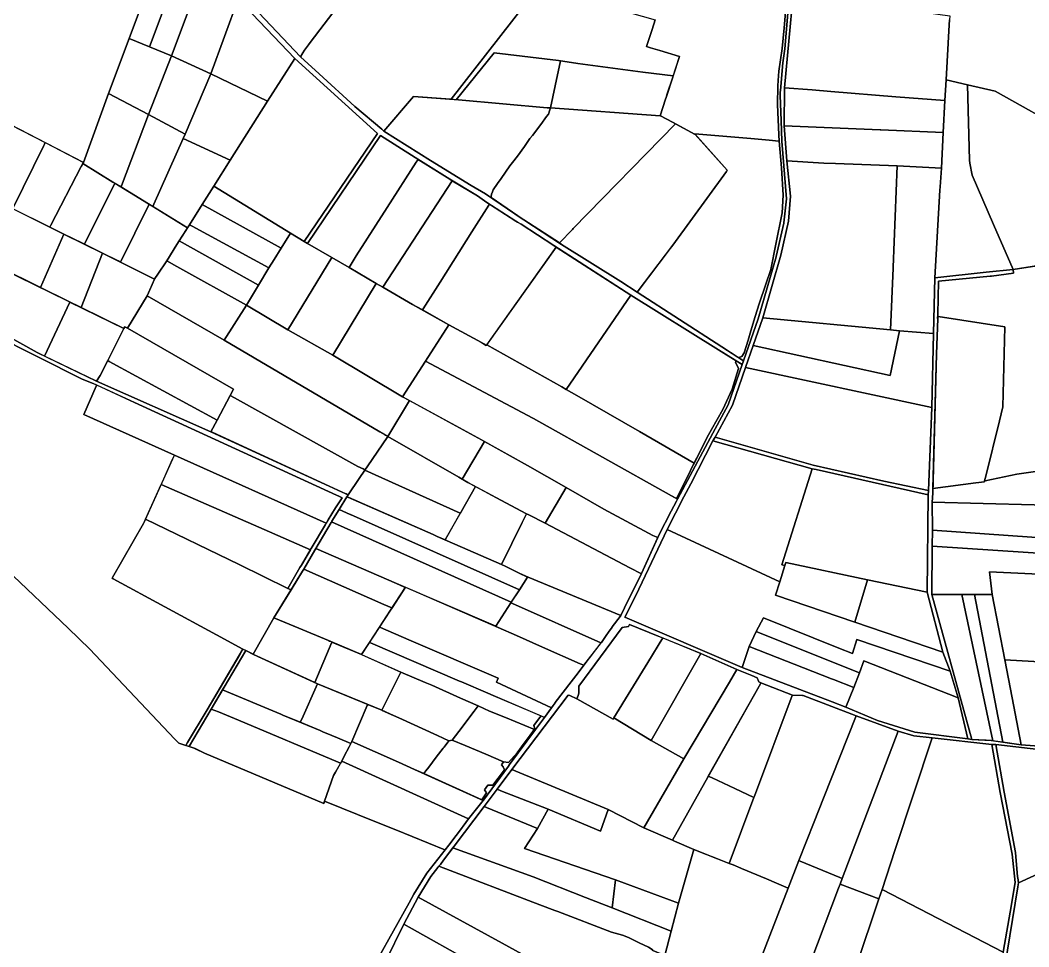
# Model space of a CAD drawing. Header units: metres. Extents: x 3 to 1005126, y 39 to 4383651.
# Drawn here: x 493134 to 493945, y 4369805 to 4370549 of the extents above; entities that cross this region are included whole.
import ezdxf

# ---------------------------------------------------------------- set-up
doc = ezdxf.new("R2010")
doc.units = ezdxf.units.M
doc.header["$MEASUREMENT"] = 0
doc.layers.add('TM_Llucmajor', color=7, linetype='Continuous')

msp = doc.modelspace()

# ---------------------------------------------------------------- linework, layer by layer
at = {"layer": 'TM_Llucmajor', "linetype": 'Continuous', "flags": 128}
for points in [[(493101.97, 4370536.94), (493160.54, 4370738.14), (493160.93, 4370737.57), (493181.06, 4370707.99), (493194.4, 4370690.28), (493197.72, 4370685.86), (493215.77, 4370666.6), (493242.32, 4370638.57), (493250.51, 4370629.74), (493255.5, 4370624.35), (493221.95, 4370534.77), (493205.54, 4370490.58), (493185.23, 4370435.07), (493126.32, 4370465.62), (493123.24, 4370457.39), (493122.09, 4370454.31), (493104.34, 4370460.58), (493083.88, 4370467.82), (493084.57, 4370470.46), (493101.97, 4370536.94)], [(493359.61, 4370520.01), (493293.07, 4370590.72), (493333.04, 4370634.42), (493393.61, 4370565.74), (493367.61, 4370531.33), (493366.21, 4370529.47), (493363.08, 4370525.3), (493361.66, 4370523.14), (493359.61, 4370520.01)], [(493238.5, 4370527.97), (493221.95, 4370534.77), (493255.5, 4370624.35), (493269.47, 4370610.99), (493238.5, 4370527.97)], [(493256.09, 4370520.74), (493238.5, 4370527.97), (493269.47, 4370610.99), (493283.87, 4370595.2), (493256.09, 4370520.74)], [(493287.61, 4370506.29), (493256.09, 4370520.74), (493283.87, 4370595.2), (493309.55, 4370566.56), (493287.61, 4370506.29)], [(493644.72, 4370549.53), (493642.3, 4370542), (493637.75, 4370528.24), (493637.78, 4370528.23), (493641.05, 4370527.25), (493648.49, 4370525.03), (493664.42, 4370520.24), (493659.3, 4370504.59), (493635, 4370507.52), (493582.59, 4370514.64), (493567.04, 4370516.96), (493515.34, 4370523.12), (493484.86, 4370485.49), (493480.93, 4370485.79), (493548.27, 4370572.77), (493550.55, 4370572.36), (493551, 4370572.3), (493552.41, 4370572.14), (493570.43, 4370570.01), (493578.41, 4370568.7), (493644.72, 4370549.53)], [(493333.15, 4370484.25), (493287.61, 4370506.29), (493309.55, 4370566.56), (493355.1, 4370518.46), (493333.15, 4370484.25)], [(493770.93, 4370493.29), (493748.8, 4370495.07), (493755.68, 4370570.16), (493802.51, 4370563.75), (493881.52, 4370552.93), (493881.34, 4370549.73), (493881.11, 4370545.63), (493878.6, 4370501.47), (493877.66, 4370484.69), (493838.32, 4370487.86), (493785.91, 4370492.08), (493770.93, 4370493.29)], [(493237.56, 4370473.48), (493205.54, 4370490.58), (493221.95, 4370534.77), (493238.5, 4370527.97), (493256.09, 4370520.74), (493237.56, 4370473.48)], [(493567.04, 4370516.96), (493568.77, 4370516.7), (493564.47, 4370496.7), (493560.62, 4370478.8), (493559.65, 4370478.87), (493559.33, 4370478.89), (493558.07, 4370478.99), (493486.71, 4370485.34), (493484.86, 4370485.49), (493515.34, 4370523.12), (493567.04, 4370516.96)], [(493266.97, 4370457.65), (493237.56, 4370473.48), (493256.09, 4370520.74), (493287.61, 4370506.29), (493266.97, 4370457.65)], [(493351.64, 4370378.33), (493290.08, 4370415.95), (493303.19, 4370436.76), (493333.15, 4370484.25), (493355.1, 4370518.46), (493421.63, 4370458.31), (493362.82, 4370371.53), (493351.64, 4370378.33)], [(493648.74, 4370472.5), (493560.62, 4370478.8), (493564.47, 4370496.7), (493568.77, 4370516.7), (493582.59, 4370514.64), (493635, 4370507.52), (493659.3, 4370504.59), (493658.93, 4370503.46), (493653.57, 4370487.26), (493652.99, 4370485.86), (493648.74, 4370472.5)], [(493303.19, 4370436.76), (493265.53, 4370454.29), (493266.97, 4370457.65), (493287.61, 4370506.29), (493333.15, 4370484.25), (493303.19, 4370436.76)], [(493869.61, 4370342.47), (493873.59, 4370412.79), (493873.74, 4370415.41), (493874.97, 4370430.49), (493876.21, 4370459.13), (493877.66, 4370484.69), (493878.6, 4370501.47), (493895.93, 4370497.4), (493897.33, 4370436.86), (493897.78, 4370434.53), (493899.64, 4370424.77), (493916.81, 4370385.15), (493932.44, 4370349.07), (493910.71, 4370346.79), (493869.61, 4370342.47)], [(493215.77, 4370416.34), (493215.4, 4370415.38), (493209, 4370419.3), (493184.75, 4370434.16), (493185.23, 4370435.07), (493205.54, 4370490.58), (493237.56, 4370473.48), (493215.77, 4370416.34)], [(493876.21, 4370459.13), (493826.11, 4370461.26), (493825.59, 4370461.28), (493748.42, 4370464.55), (493748.8, 4370495.07), (493770.93, 4370493.29), (493785.91, 4370492.08), (493838.32, 4370487.86), (493877.66, 4370484.69), (493876.21, 4370459.13)], [(493895.93, 4370497.4), (493917.99, 4370492.22), (493947.25, 4370475.86), (493952.95, 4370472.66), (493953.36, 4370470.47), (493957.09, 4370450.63), (493957.51, 4370448.37), (493962.49, 4370421.82), (493974.91, 4370355.63), (493932.44, 4370349.07), (493916.81, 4370385.15), (493899.64, 4370424.77), (493897.78, 4370434.53), (493897.33, 4370436.86), (493895.93, 4370497.4)], [(493518.15, 4370418.05), (493514.68, 4370413.05), (493513.97, 4370411.42), (493513.38, 4370409.54), (493512.97, 4370407.61), (493512.89, 4370406.85), (493511.12, 4370408.05), (493508.48, 4370409.86), (493496.81, 4370416.61), (493464.19, 4370436.54), (493426.84, 4370460.3), (493450.66, 4370488.13), (493486.71, 4370485.34), (493558.07, 4370478.99), (493559.33, 4370478.89), (493560.62, 4370478.8), (493560.24, 4370477.19), (493558.94, 4370473.8), (493557.57, 4370471.85), (493552.8, 4370465.45), (493546.17, 4370456.83), (493544.16, 4370454.22), (493539.73, 4370447.8), (493534.16, 4370440.21), (493530.08, 4370434.95), (493527.99, 4370432.25), (493520.89, 4370422.02), (493518.15, 4370418.05)], [(493241.97, 4370401.59), (493241.09, 4370399.64), (493237.49, 4370401.85), (493215.4, 4370415.38), (493215.77, 4370416.34), (493237.56, 4370473.48), (493266.97, 4370457.65), (493265.53, 4370454.29), (493241.97, 4370401.59)], [(493658.71, 4370467.42), (493661.16, 4370466.09), (493578.99, 4370381.85), (493578.37, 4370381.21), (493567.78, 4370370.35), (493539.14, 4370388.99), (493538.68, 4370389.27), (493512.89, 4370406.85), (493512.97, 4370407.61), (493513.38, 4370409.54), (493513.97, 4370411.42), (493514.68, 4370413.05), (493518.15, 4370418.05), (493520.89, 4370422.02), (493527.99, 4370432.25), (493530.08, 4370434.95), (493534.16, 4370440.21), (493539.73, 4370447.8), (493544.16, 4370454.22), (493546.17, 4370456.83), (493552.8, 4370465.45), (493557.57, 4370471.85), (493558.94, 4370473.8), (493560.24, 4370477.19), (493560.62, 4370478.8), (493648.74, 4370472.5), (493649.08, 4370472.5), (493658.71, 4370467.42)], [(493153.99, 4370449.83), (493153.36, 4370448.54), (493128.49, 4370397.94), (493128.46, 4370397.88), (493104.93, 4370409.54), (493105.58, 4370410.79), (493122.09, 4370454.31), (493123.24, 4370457.39), (493126.32, 4370465.62), (493154.56, 4370450.97), (493153.99, 4370449.83)], [(493661.16, 4370466.09), (493677.05, 4370457.45), (493702.77, 4370428.73), (493702.2, 4370427.9), (493658.86, 4370368.63), (493656.88, 4370366), (493630.3, 4370330.79), (493617.15, 4370339.38), (493569.54, 4370369.21), (493567.78, 4370370.35), (493578.37, 4370381.21), (493578.99, 4370381.85), (493661.16, 4370466.09)], [(493711.6, 4370278.42), (493698.4, 4370286.93), (493630.3, 4370330.79), (493658.86, 4370368.63), (493702.2, 4370427.9), (493702.77, 4370428.73), (493676.57, 4370457.99), (493689.6, 4370456.89), (493721.7, 4370454.18), (493736.38, 4370452.93), (493744.22, 4370452.27), (493744.4, 4370452.25), (493746.37, 4370430.83), (493747.77, 4370408.68), (493746.81, 4370394.55), (493741.88, 4370369.31), (493737.63, 4370348.98), (493733.64, 4370337.16), (493728.35, 4370321.48), (493725.23, 4370311.2), (493721.75, 4370299.79), (493719.44, 4370292.2), (493716.35, 4370282.05), (493714.44, 4370279.03), (493712.97, 4370278.59), (493711.6, 4370278.42)], [(493748.42, 4370464.55), (493825.59, 4370461.28), (493826.11, 4370461.26), (493876.21, 4370459.13), (493874.97, 4370430.49), (493839.22, 4370432.42), (493789.69, 4370434.17), (493780.35, 4370434.51), (493750.53, 4370436.26), (493748.42, 4370464.55)], [(493153.99, 4370449.83), (493154.56, 4370450.97), (493185.23, 4370435.07), (493183.53, 4370431.82), (493159.05, 4370384.78), (493158.19, 4370383.14), (493128.46, 4370397.88), (493128.49, 4370397.94), (493153.36, 4370448.54), (493153.99, 4370449.83)], [(493241.97, 4370401.59), (493265.53, 4370454.29), (493303.19, 4370436.76), (493290.08, 4370415.95), (493280.72, 4370401.13), (493270.54, 4370384.99), (493268.99, 4370382.55), (493241.09, 4370399.64), (493241.97, 4370401.59)], [(493451.92, 4370439.07), (493454.4, 4370437.5), (493452.62, 4370435.18), (493429.36, 4370398.9), (493404.51, 4370360.13), (493398.75, 4370350.55), (493384.85, 4370358.61), (493365.27, 4370369.86), (493424.08, 4370456.62), (493451.92, 4370439.07)], [(493209, 4370419.3), (493210.4, 4370418.45), (493186.03, 4370369.35), (493184.58, 4370370.07), (493169.62, 4370377.48), (493158.19, 4370383.14), (493159.05, 4370384.78), (493183.53, 4370431.82), (493184.75, 4370434.16), (493209, 4370419.3)], [(493479.69, 4370421.54), (493481.75, 4370420.3), (493425.85, 4370334.8), (493420.65, 4370337.83), (493398.75, 4370350.55), (493404.51, 4370360.13), (493429.36, 4370398.9), (493452.62, 4370435.18), (493454.4, 4370437.5), (493479.69, 4370421.54)], [(493833.96, 4370300.45), (493731.36, 4370310.13), (493745.83, 4370360.62), (493751.96, 4370387.92), (493753.52, 4370407.95), (493750.53, 4370436.26), (493780.35, 4370434.51), (493789.69, 4370434.17), (493839.22, 4370432.42), (493835.98, 4370350.83), (493835.95, 4370350.2), (493833.96, 4370300.45)], [(493841.24, 4370299.81), (493833.96, 4370300.45), (493835.95, 4370350.2), (493835.98, 4370350.83), (493839.22, 4370432.42), (493874.97, 4370430.49), (493873.74, 4370415.41), (493873.59, 4370412.79), (493869.61, 4370342.47), (493868.53, 4370297.67), (493841.24, 4370299.81)], [(493210.4, 4370418.45), (493237.49, 4370401.85), (493237.98, 4370401.55), (493215.05, 4370354.97), (493214.48, 4370355.25), (493213.12, 4370355.92), (493200.67, 4370362.09), (493186.03, 4370369.35), (493210.4, 4370418.45)], [(493509.51, 4370402.89), (493511.55, 4370401.58), (493511.11, 4370400.75), (493497.5, 4370379.19), (493472.05, 4370338.86), (493458.32, 4370317.46), (493457.75, 4370316.57), (493449.82, 4370321.04), (493425.85, 4370334.8), (493481.75, 4370420.3), (493502.02, 4370408.11), (493509.51, 4370402.89)], [(493084.99, 4370370.76), (493102.39, 4370410.2), (493102.61, 4370410.69), (493104.93, 4370409.54), (493169.62, 4370377.48), (493150.79, 4370334.47), (493117.56, 4370350.78), (493083.97, 4370368.46), (493084.63, 4370370.06), (493084.99, 4370370.76)], [(493344.08, 4370366.13), (493280.72, 4370401.13), (493290.08, 4370415.95), (493351.64, 4370378.33), (493344.08, 4370366.13)], [(493237.98, 4370401.55), (493268.99, 4370382.55), (493262.32, 4370371.96), (493260.48, 4370369.04), (493252.22, 4370355.93), (493245.08, 4370345.35), (493242.75, 4370341.9), (493242.51, 4370341.36), (493215.05, 4370354.97), (493237.98, 4370401.55)], [(493272.59, 4370383.87), (493270.54, 4370384.99), (493280.72, 4370401.13), (493344.08, 4370366.13), (493338.48, 4370357.06), (493334.32, 4370350.34), (493272.59, 4370383.87)], [(493511.11, 4370400.75), (493511.55, 4370401.58), (493532.76, 4370387.89), (493534.18, 4370387.08), (493537.14, 4370385.38), (493563.32, 4370368.27), (493565.22, 4370367.05), (493509.02, 4370288.04), (493507.01, 4370289.25), (493505.12, 4370290.39), (493478.95, 4370304.59), (493457.75, 4370316.57), (493458.32, 4370317.46), (493472.05, 4370338.86), (493497.5, 4370379.19), (493511.11, 4370400.75)], [(493326.11, 4370336.51), (493262.32, 4370371.96), (493270.54, 4370384.99), (493272.59, 4370383.87), (493334.32, 4370350.34), (493326.11, 4370336.51)], [(493200.67, 4370362.09), (493183.5, 4370318.43), (493172.46, 4370323.84), (493150.79, 4370334.47), (493169.62, 4370377.48), (493200.67, 4370362.09)], [(493349.45, 4370300.51), (493316.4, 4370320.38), (493326.11, 4370336.51), (493334.32, 4370350.34), (493338.48, 4370357.06), (493344.08, 4370366.13), (493351.64, 4370378.33), (493362.82, 4370371.53), (493365.27, 4370369.86), (493384.85, 4370358.61), (493349.45, 4370300.51)], [(493260.39, 4370351.41), (493252.22, 4370355.93), (493260.48, 4370369.04), (493262.32, 4370371.96), (493326.11, 4370336.51), (493316.4, 4370320.38), (493260.39, 4370351.41)], [(493242.51, 4370341.36), (493236.59, 4370327.93), (493220.71, 4370301.77), (493218.54, 4370302.9), (493217.86, 4370301.57), (493183.5, 4370318.43), (493200.67, 4370362.09), (493242.51, 4370341.36)], [(493573.17, 4370252.72), (493569.83, 4370254.75), (493509.38, 4370288.54), (493565.22, 4370367.05), (493625.27, 4370328.53), (493573.17, 4370252.72)], [(493298.35, 4370292.18), (493236.59, 4370327.93), (493242.75, 4370341.9), (493245.08, 4370345.35), (493252.22, 4370355.93), (493260.39, 4370351.41), (493316.4, 4370320.38), (493298.35, 4370292.18)], [(493385.65, 4370280.15), (493349.45, 4370300.51), (493384.85, 4370358.61), (493398.75, 4370350.55), (493420.65, 4370337.83), (493385.65, 4370280.15)], [(493119.89, 4370349.64), (493172.46, 4370323.84), (493174.44, 4370322.87), (493154.06, 4370279.51), (493148.09, 4370282.38), (493122.67, 4370296.6), (493103.3, 4370305.96), (493119.89, 4370349.64)], [(493871.81, 4370309.65), (493872.1, 4370309.61), (493871, 4370281.04), (493867.86, 4370169.45), (493867.47, 4370162.13), (493867.72, 4370139.57), (493867.47, 4370126.74), (493867.09, 4370087.9), (493899.26, 4369971.52), (493896, 4369971.87), (493888.27, 4370004.98), (493881.99, 4370026.2), (493876.06, 4370041.51), (493863.27, 4370089.69), (493864.31, 4370167.9), (493864.54, 4370171.51), (493867.08, 4370238.21), (493868.53, 4370297.67), (493869.61, 4370342.47), (493910.71, 4370346.79), (493932.44, 4370349.07), (493932.75, 4370346.1), (493915.23, 4370343.72), (493914.08, 4370343.56), (493872.55, 4370339.77), (493871.89, 4370312.76), (493871.81, 4370309.65)], [(493441.78, 4370246.79), (493385.65, 4370280.15), (493420.65, 4370337.83), (493425.85, 4370334.8), (493449.82, 4370321.04), (493478.95, 4370304.59), (493460.25, 4370275.52), (493441.78, 4370246.79)], [(493410.8, 4370188.29), (493410.06, 4370188.75), (493405.95, 4370190.88), (493306.63, 4370246.06), (493303.23, 4370247.87), (493305.86, 4370252.93), (493220.71, 4370301.77), (493236.59, 4370327.93), (493298.35, 4370292.18), (493423.59, 4370218.51), (493427.25, 4370216.41), (493427.96, 4370216.01), (493429.9, 4370214.89), (493413.19, 4370190.36), (493411.52, 4370187.91), (493410.8, 4370188.29)], [(493676.19, 4370193.43), (493632.18, 4370218.76), (493581.87, 4370247.71), (493573.17, 4370252.72), (493625.27, 4370328.53), (493695.75, 4370284.5), (493709.9, 4370275.65), (493709.44, 4370274.63), (493711.65, 4370269.56), (493706.65, 4370252.89), (493699.16, 4370236.62), (493690.07, 4370220.36), (493686.38, 4370213.76), (493681.61, 4370203.93), (493676.19, 4370193.43)], [(493174.44, 4370322.87), (493217.86, 4370301.57), (493198.76, 4370263.92), (493195.9, 4370259.39), (493154.06, 4370279.51), (493174.44, 4370322.87)], [(493441.78, 4370246.79), (493447.37, 4370243.74), (493429.9, 4370214.89), (493423.59, 4370218.51), (493298.35, 4370292.18), (493316.4, 4370320.38), (493349.45, 4370300.51), (493385.65, 4370280.15), (493441.78, 4370246.79)], [(493909.61, 4370179.27), (493909.41, 4370178.46), (493902.4, 4370177.57), (493867.97, 4370173.21), (493871, 4370281.04), (493872.1, 4370309.61), (493872.16, 4370311.18), (493925.81, 4370302.99), (493924.11, 4370238.8), (493921.57, 4370227.38), (493910.53, 4370182.95), (493909.61, 4370179.27)], [(493509.02, 4370288.04), (493509.38, 4370288.54), (493569.83, 4370254.75), (493573.17, 4370252.72), (493581.87, 4370247.71), (493632.18, 4370218.76), (493676.19, 4370193.43), (493675.44, 4370192), (493670.93, 4370182.88), (493666.85, 4370174.64), (493662.51, 4370165.88), (493662.07, 4370164.92), (493657.88, 4370167.27), (493546.93, 4370229.3), (493546.49, 4370229.55), (493460.25, 4370275.52), (493478.95, 4370304.59), (493505.12, 4370290.39), (493509.02, 4370288.04)], [(493833.55, 4370263.77), (493723.63, 4370287.98), (493731.36, 4370310.13), (493833.96, 4370300.45), (493841.24, 4370299.81), (493833.55, 4370263.77)], [(493205.92, 4370275.22), (493204.8, 4370275.83), (493217.86, 4370301.57), (493218.54, 4370302.9), (493220.71, 4370301.77), (493305.86, 4370252.93), (493292.84, 4370227.89), (493205.92, 4370275.22)], [(493867.08, 4370238.21), (493717.49, 4370270.43), (493723.63, 4370287.98), (493833.55, 4370263.77), (493841.24, 4370299.81), (493868.53, 4370297.67), (493867.08, 4370238.21)], [(493198.76, 4370263.92), (493204.8, 4370275.83), (493205.92, 4370275.22), (493292.84, 4370227.89), (493287.77, 4370218.74), (493195.9, 4370259.39), (493198.76, 4370263.92)], [(493573.26, 4370173.93), (493573.18, 4370173.8), (493542.29, 4370191.6), (493502.37, 4370213.78), (493441.78, 4370246.79), (493460.25, 4370275.52), (493546.49, 4370229.55), (493546.93, 4370229.3), (493657.88, 4370167.27), (493662.84, 4370164.49), (493662.04, 4370162.97), (493657.75, 4370154.79), (493647.71, 4370135.69), (493646.87, 4370133.84), (493642.96, 4370135.44), (493603.45, 4370156.61), (493573.26, 4370173.93)], [(493675.44, 4370192), (493681.61, 4370203.93), (493686.38, 4370213.76), (493690.07, 4370220.36), (493699.16, 4370236.62), (493706.65, 4370252.89), (493711.65, 4370269.56), (493709.44, 4370274.63), (493709.9, 4370275.65), (493714.68, 4370272.67), (493703.34, 4370240.32), (493691.21, 4370217.49), (493677.03, 4370191.09), (493662.84, 4370164.49), (493662.07, 4370164.92), (493662.51, 4370165.88), (493666.85, 4370174.64), (493670.93, 4370182.88), (493675.44, 4370192)], [(493771.83, 4370191.89), (493692.92, 4370214.32), (493706.86, 4370239.97), (493717.49, 4370270.43), (493867.08, 4370238.21), (493864.54, 4370171.51), (493828.5, 4370179.08), (493771.83, 4370191.89)], [(493258.39, 4370199.81), (493185.5, 4370232.45), (493195.57, 4370255.37), (493195.65, 4370256.36), (493226.34, 4370242.27), (493388.8, 4370167.68), (493390.59, 4370166.86), (493393.1, 4370165.71), (493387.96, 4370157.43), (493382.07, 4370147.93), (493380.36, 4370145.18), (493258.39, 4370199.81)], [(493397.93, 4370167.97), (493397.62, 4370168.11), (493397.26, 4370168.28), (493396.4, 4370168.68), (493393.71, 4370169.93), (493288.76, 4370218.29), (493287.77, 4370218.74), (493292.84, 4370227.89), (493303.23, 4370247.87), (493306.63, 4370246.06), (493405.95, 4370190.88), (493410.06, 4370188.75), (493410.8, 4370188.29), (493411.52, 4370187.91), (493406.86, 4370181.07), (493397.93, 4370167.97)], [(493447.37, 4370243.74), (493502.37, 4370213.78), (493505.27, 4370212.17), (493507.74, 4370210.8), (493489.67, 4370180.6), (493488.36, 4370181.35), (493487.06, 4370182.09), (493429.9, 4370214.89), (493447.37, 4370243.74)], [(493412.53, 4370189.39), (493413.19, 4370190.36), (493429.9, 4370214.89), (493487.06, 4370182.09), (493494.35, 4370177.92), (493500.31, 4370174.73), (493488.75, 4370154.31), (493488.08, 4370153.13), (493411.52, 4370187.91), (493412.53, 4370189.39)], [(493771.1, 4370188.86), (493691.25, 4370211.42), (493692.92, 4370214.32), (493771.83, 4370191.89), (493828.5, 4370179.08), (493864.54, 4370171.51), (493864.31, 4370167.9), (493774.29, 4370188.37), (493771.1, 4370188.86)], [(493507.74, 4370210.8), (493542.29, 4370191.6), (493573.18, 4370173.8), (493556.47, 4370145.29), (493543.32, 4370151.8), (493541.37, 4370152.76), (493520.74, 4370163.81), (493494.35, 4370177.92), (493489.67, 4370180.6), (493507.74, 4370210.8)], [(493744.95, 4370097.96), (493654.33, 4370140.08), (493667.91, 4370166.28), (493673.34, 4370176.73), (493691.25, 4370211.42), (493771.1, 4370188.86), (493746.6, 4370111.71), (493749.13, 4370111.19), (493744.95, 4370097.96)], [(493256.87, 4370196.52), (493258.39, 4370199.81), (493380.36, 4370145.18), (493379.7, 4370144.11), (493368.41, 4370124.81), (493367.77, 4370123.72), (493330.59, 4370140.04), (493247.74, 4370176.39), (493248.7, 4370178.5), (493256.87, 4370196.52)], [(493488.08, 4370153.13), (493476, 4370131.8), (493469.71, 4370134.54), (493466.3, 4370136.13), (493398.55, 4370165.82), (493397.86, 4370166.12), (493397.02, 4370166.49), (493397.69, 4370167.56), (493397.93, 4370167.97), (493406.86, 4370181.07), (493411.52, 4370187.91), (493488.08, 4370153.13)], [(493749.13, 4370111.19), (493746.6, 4370111.71), (493771.1, 4370188.86), (493774.29, 4370188.37), (493864.31, 4370167.9), (493863.27, 4370089.69), (493815.45, 4370099.79), (493749.91, 4370113.65), (493749.13, 4370111.19)], [(493909.61, 4370179.27), (493909.96, 4370179.35), (493935.47, 4370184.56), (493950.49, 4370186.77), (493961.54, 4370187.68), (493974.3, 4370188.74), (493977.05, 4370189.11), (493978.91, 4370188.88), (493977.78, 4370188.91), (493979.53, 4370167.21), (493978.27, 4370167.32), (493967.29, 4370168.24), (493960.68, 4370159.68), (493949.3, 4370159.97), (493867.47, 4370162.13), (493867.86, 4370169.45), (493867.94, 4370172.15), (493867.97, 4370173.21), (493902.4, 4370177.57), (493909.41, 4370178.46), (493909.61, 4370179.27)], [(493310.32, 4370111.94), (493235.11, 4370148.51), (493247.74, 4370176.39), (493330.59, 4370140.04), (493367.77, 4370123.72), (493360.62, 4370111.49), (493359.29, 4370109.6), (493349.67, 4370092.81), (493310.32, 4370111.94)], [(493500.31, 4370174.74), (493520.74, 4370163.81), (493541.37, 4370152.76), (493541.14, 4370152.3), (493538.01, 4370145.89), (493521.41, 4370111.98), (493477.64, 4370131.08), (493476, 4370131.8), (493488.75, 4370154.31), (493500.31, 4370174.74)], [(493646.87, 4370133.84), (493633.81, 4370104.71), (493633.7, 4370104.49), (493624.3, 4370109.46), (493556.47, 4370145.29), (493573.26, 4370173.93), (493603.45, 4370156.61), (493642.96, 4370135.44), (493646.87, 4370133.84)], [(493466.3, 4370136.13), (493469.71, 4370134.54), (493477.64, 4370131.08), (493521.41, 4370111.98), (493524.27, 4370110.6), (493532.87, 4370106.43), (493535.08, 4370105.37), (493535.58, 4370105.14), (493542.24, 4370101.95), (493535.68, 4370091.78), (493399.97, 4370152.1), (493399.54, 4370152.29), (493390.71, 4370156.22), (493397.02, 4370166.49), (493397.86, 4370166.12), (493466.3, 4370136.13)], [(493867.47, 4370162.13), (493949.3, 4370159.97), (493960.68, 4370159.68), (493951.38, 4370147.64), (493983.74, 4370144.43), (493995.87, 4370143.23), (494050.14, 4370137.83), (494046.32, 4370126.98), (493867.72, 4370139.57), (493867.47, 4370162.13)], [(493529.17, 4370081.7), (493384.53, 4370146.17), (493384.84, 4370146.68), (493384.92, 4370146.8), (493390.71, 4370156.22), (493399.54, 4370152.29), (493399.97, 4370152.1), (493535.68, 4370091.78), (493529.17, 4370081.7)], [(493524.27, 4370110.6), (493521.41, 4370111.98), (493538.01, 4370145.89), (493541.14, 4370152.3), (493541.37, 4370152.76), (493543.32, 4370151.8), (493556.47, 4370145.29), (493624.3, 4370109.46), (493633.7, 4370104.49), (493632.22, 4370101.5), (493620.16, 4370077.15), (493617.11, 4370070.98), (493542.74, 4370101.71), (493535.58, 4370105.14), (493535.08, 4370105.37), (493532.87, 4370106.43), (493524.27, 4370110.6)], [(493349.67, 4370092.81), (493352.13, 4370091.62), (493338.39, 4370069.26), (493321.62, 4370039.9), (493319.53, 4370040.98), (493315.75, 4370042.93), (493313.51, 4370044), (493292.11, 4370055.59), (493209.25, 4370100.44), (493209.12, 4370100.52), (493208.33, 4370100.94), (493208.65, 4370101.5), (493208.68, 4370101.56), (493233.44, 4370144.83), (493234.28, 4370146.69), (493235.11, 4370148.51), (493310.32, 4370111.94), (493349.67, 4370092.81)], [(493436.8, 4370096.81), (493372, 4370124.79), (493384.26, 4370145.73), (493384.53, 4370146.17), (493529.17, 4370081.7), (493528.88, 4370081.26), (493516.66, 4370062.34), (493436.8, 4370096.81)], [(493714.63, 4370029.24), (493620.34, 4370069.73), (493629.29, 4370087.15), (493654.33, 4370140.08), (493744.95, 4370097.96), (493741.59, 4370087.33), (493805.24, 4370065.67), (493876.06, 4370041.51), (493881.99, 4370026.2), (493806.97, 4370051.81), (493803.46, 4370040.42), (493792.3, 4370044.91), (493731.83, 4370069.22), (493725.85, 4370058.29), (493720.36, 4370046.15), (493714.63, 4370029.24)], [(494042.17, 4370115.13), (493867.47, 4370126.74), (493867.72, 4370139.57), (494046.32, 4370126.98), (494042.17, 4370115.13)], [(493433.19, 4370077.22), (493426.81, 4370079.91), (493362.34, 4370108.28), (493371.29, 4370123.57), (493372, 4370124.79), (493436.8, 4370096.81), (493442.86, 4370094.2), (493444.03, 4370093.69), (493433.3, 4370077.17), (493433.19, 4370077.22)], [(493867.09, 4370087.9), (493867.47, 4370126.74), (494042.17, 4370115.13), (494040.4, 4370107.46), (494038.73, 4370100.15), (493913.48, 4370106.1), (493915.68, 4370087.88), (493889.77, 4370087.9), (493867.09, 4370087.9)], [(493805.24, 4370065.67), (493741.59, 4370087.33), (493744.95, 4370097.96), (493749.13, 4370111.19), (493749.91, 4370113.65), (493815.45, 4370099.79), (493805.24, 4370065.67)], [(493361.41, 4370106.7), (493362.34, 4370108.28), (493426.81, 4370079.91), (493433.19, 4370077.22), (493433.3, 4370077.17), (493432.14, 4370075.38), (493408.9, 4370039.6), (493382.18, 4370050.92), (493358.38, 4370060.89), (493339.7, 4370068.71), (493338.39, 4370069.26), (493361.41, 4370106.7)], [(493601.54, 4370049.46), (493601.24, 4370049.08), (493530.09, 4370080.72), (493528.88, 4370081.26), (493535.68, 4370091.78), (493542.24, 4370101.95), (493542.74, 4370101.71), (493617.11, 4370070.98), (493616.78, 4370070.31), (493610.23, 4370061.85), (493610.14, 4370061.79), (493607.3, 4370057.67), (493605.33, 4370054.87), (493601.54, 4370049.46)], [(493949.17, 4370034.03), (493925.76, 4370035.36), (493915.68, 4370087.88), (493913.48, 4370106.1), (494038.73, 4370100.15), (494033.74, 4370078.49), (494028.24, 4370069.52), (494025.09, 4370064.38), (494023.81, 4370062.3), (494016.17, 4370027.56), (493949.17, 4370034.03)], [(493432.14, 4370075.38), (493444.03, 4370093.69), (493518.64, 4370061.48), (493533.38, 4370054.95), (493554.22, 4370045.71), (493584.45, 4370032.32), (493587.35, 4370031.03), (493582.85, 4370025.04), (493577.29, 4370017.78), (493564.53, 4370001.1), (493564.35, 4370000.94), (493562.68, 4369998.6), (493561.48, 4369996.92), (493517.34, 4370017.54), (493518.54, 4370020.65), (493446.8, 4370051.52), (493424.11, 4370061.29), (493423.23, 4370061.66), (493432.14, 4370075.38)], [(493876.06, 4370041.51), (493805.24, 4370065.67), (493815.45, 4370099.79), (493863.27, 4370089.69), (493876.06, 4370041.51)], [(493885.62, 4370087.9), (493889.77, 4370087.9), (493891.17, 4370087.9), (493916.08, 4369970.4), (493914.81, 4369970.58), (493910.72, 4369970.83), (493899.26, 4369971.52), (493867.09, 4370087.9), (493885.62, 4370087.9)], [(493891.17, 4370087.9), (493901.47, 4370087.89), (493924.24, 4369969.26), (493916.08, 4369970.4), (493891.17, 4370087.9)], [(493901.47, 4370087.89), (493915.68, 4370087.88), (493925.76, 4370035.36), (493931.59, 4370004.96), (493938.84, 4369967.2), (493924.24, 4369969.26), (493901.47, 4370087.89)], [(493601.24, 4370049.08), (493587.35, 4370031.03), (493584.45, 4370032.32), (493554.22, 4370045.71), (493533.38, 4370054.95), (493518.64, 4370061.48), (493516.66, 4370062.34), (493528.88, 4370081.26), (493530.09, 4370080.72), (493601.24, 4370049.08)], [(493384.27, 4370050.03), (493385.01, 4370049.72), (493371.3, 4370017.1), (493321.88, 4370039.77), (493321.62, 4370039.9), (493338.39, 4370069.26), (493358.38, 4370060.89), (493382.18, 4370050.92), (493383.05, 4370050.55), (493384.27, 4370050.03)], [(493789.35, 4370032.83), (493725.85, 4370058.29), (493731.83, 4370069.22), (493792.3, 4370044.91), (493803.46, 4370040.42), (493806.97, 4370051.81), (493881.99, 4370026.2), (493888.27, 4370004.98), (493812.51, 4370034.53), (493808.96, 4370024.97), (493789.35, 4370032.83)], [(493415.95, 4370049.05), (493415.24, 4370049.36), (493423.23, 4370061.66), (493424.11, 4370061.29), (493446.8, 4370051.52), (493518.54, 4370020.65), (493517.34, 4370017.54), (493561.48, 4369996.92), (493555.94, 4369989.12), (493555.75, 4369989.21), (493514.71, 4370006.78), (493510.3, 4370008.67), (493489.05, 4370017.76), (493487.63, 4370018.37), (493415.95, 4370049.05)], [(493624.13, 4370063.69), (493647.29, 4370054.52), (493650.95, 4370053.02), (493638.91, 4370033.3), (493611.68, 4369988.69), (493611.16, 4369987.83), (493581.77, 4370004.18), (493582.82, 4370006.82), (493583.51, 4370008.55), (493583.45, 4370014.39), (493618.39, 4370061.36), (493623.49, 4370062.32), (493624.13, 4370063.69)], [(493650.95, 4370053.02), (493681.44, 4370040.5), (493641.67, 4369970.74), (493611.68, 4369988.69), (493638.91, 4370033.3), (493650.95, 4370053.02)], [(493786.5, 4370020.22), (493720.36, 4370046.15), (493725.85, 4370058.29), (493789.35, 4370032.83), (493808.96, 4370024.97), (493804.53, 4370013.15), (493788.12, 4370019.59), (493786.5, 4370020.22)], [(493315.75, 4370042.93), (493270.54, 4369966.33), (493270.23, 4369965.74), (493267.5, 4369966.66), (493269.02, 4369968.92), (493284.71, 4369995.36), (493313.51, 4370044), (493315.75, 4370042.93)], [(493373.34, 4370016.17), (493371.3, 4370017.1), (493385.01, 4370049.72), (493408.9, 4370039.6), (493440.38, 4370025.56), (493425.11, 4369994.85), (493373.34, 4370016.17)], [(493415.95, 4370049.05), (493487.63, 4370018.37), (493489.05, 4370017.76), (493510.3, 4370008.67), (493514.71, 4370006.78), (493553.13, 4369990.33), (493551.15, 4369987.74), (493547.26, 4369982.72), (493548.21, 4369980.04), (493547.94, 4369979.68), (493547.68, 4369979.33), (493524.42, 4369988.96), (493511.76, 4369994.2), (493502.54, 4369998.39), (493488.27, 4370004.73), (493465.42, 4370014.96), (493459.92, 4370017.29), (493440.38, 4370025.56), (493409.06, 4370039.52), (493408.9, 4370039.6), (493415.24, 4370049.36), (493415.95, 4370049.05)], [(493786.93, 4370001.66), (493714.63, 4370029.24), (493720.36, 4370046.15), (493786.5, 4370020.22), (493788.12, 4370019.59), (493804.53, 4370013.15), (493798.01, 4369997.44), (493786.93, 4370001.66)], [(493299.22, 4370014.93), (493315.75, 4370042.93), (493321.88, 4370039.77), (493373.34, 4370016.17), (493360.87, 4369987.86), (493359.6, 4369985.22), (493345.63, 4369991.07), (493343.89, 4369991.8), (493297.15, 4370011.41), (493299.22, 4370014.93)], [(493667.86, 4369955.81), (493641.67, 4369970.74), (493681.44, 4370040.5), (493710.48, 4370027.73), (493704.59, 4370017.52), (493667.86, 4369955.81)], [(493728.09, 4370017.62), (493729.77, 4370016.96), (493729.33, 4370016.18), (493687.12, 4369941.28), (493658.6, 4369890.52), (493635.76, 4369900.49), (493657.12, 4369937.31), (493658.98, 4369940.52), (493667.86, 4369955.81), (493704.59, 4370017.52), (493710.48, 4370027.73), (493722.54, 4370022.92), (493726.83, 4370020.99), (493728.09, 4370017.62)], [(493823.52, 4369986.66), (493798.01, 4369997.44), (493804.53, 4370013.15), (493808.96, 4370024.97), (493812.51, 4370034.53), (493888.27, 4370004.98), (493896, 4369971.87), (493853.39, 4369977.26), (493823.52, 4369986.66)], [(493949.17, 4370034.03), (494016.17, 4370027.56), (494023.41, 4370005.27), (494021, 4370003.7), (493965.15, 4369967.36), (493960.44, 4369965.65), (493938.84, 4369967.2), (493931.59, 4370004.96), (493925.76, 4370035.36), (493949.17, 4370034.03)], [(493502.54, 4369998.39), (493499.29, 4369994.15), (493486.87, 4369977.95), (493481.52, 4369970.99), (493479.04, 4369970.28), (493469.88, 4369974.64), (493438.73, 4369988.7), (493434.54, 4369990.59), (493425.11, 4369994.85), (493440.38, 4370025.56), (493459.92, 4370017.29), (493465.42, 4370014.96), (493488.27, 4370004.73), (493502.54, 4369998.39)], [(493400.21, 4369968.18), (493398.88, 4369965.62), (493394.9, 4369957.96), (493392.83, 4369953.96), (493391.89, 4369952.3), (493390.07, 4369953.07), (493309.99, 4369987.08), (493293.85, 4369993.53), (493287.88, 4369995.71), (493297.15, 4370011.41), (493343.89, 4369991.8), (493345.63, 4369991.07), (493375.49, 4369978.55), (493378.3, 4369977.37), (493380.31, 4369976.53), (493389.44, 4369972.7), (493400.21, 4369968.18)], [(493373.34, 4370016.17), (493413.8, 4369999.51), (493413.44, 4369998.68), (493400.99, 4369969.69), (493400.21, 4369968.18), (493389.44, 4369972.7), (493380.31, 4369976.53), (493378.3, 4369977.37), (493375.49, 4369978.55), (493359.6, 4369985.22), (493360.87, 4369987.86), (493373.34, 4370016.17)], [(493755.02, 4370006.86), (493724.5, 4369925.81), (493724.35, 4369925.4), (493724.15, 4369924.89), (493708.84, 4369932.02), (493690.59, 4369940.51), (493687.5, 4369941.95), (493729.33, 4370016.18), (493729.77, 4370016.96), (493734.62, 4370015.06), (493755.08, 4370007.03), (493755.02, 4370006.86)], [(493611.68, 4369988.69), (493641.67, 4369970.74), (493667.86, 4369955.81), (493658.98, 4369940.52), (493657.12, 4369937.31), (493635.76, 4369900.49), (493606.99, 4369915.11), (493532.79, 4369945.93), (493529.68, 4369947.22), (493574.79, 4370006.96), (493576.14, 4370006.88), (493581.77, 4370004.18), (493611.16, 4369987.83), (493611.68, 4369988.69)], [(493755.02, 4370006.86), (493755.08, 4370007.03), (493763.16, 4370006.86), (493763.68, 4370006.86), (493806.24, 4369990.36), (493780.01, 4369924.16), (493772.56, 4369905.24), (493760.29, 4369874.07), (493751.74, 4369851.98), (493742.37, 4369855.93), (493734.2, 4369859.38), (493714.22, 4369867.81), (493713.72, 4369868.02), (493707.4, 4369870.67), (493705.05, 4369871.58), (493704.21, 4369871.91), (493724.15, 4369924.89), (493724.35, 4369925.4), (493724.5, 4369925.81), (493755.02, 4370006.86)], [(493293.85, 4369993.53), (493309.99, 4369987.08), (493390.07, 4369953.07), (493391.89, 4369952.3), (493387.89, 4369945.24), (493386.36, 4369942.52), (493379.08, 4369921.83), (493378.42, 4369919.95), (493282.71, 4369960.39), (493275.13, 4369964.09), (493270.23, 4369965.74), (493270.54, 4369966.33), (493287.88, 4369995.71), (493293.85, 4369993.53)], [(493413.8, 4369999.51), (493425.11, 4369994.85), (493425.47, 4369994.69), (493434.54, 4369990.59), (493438.73, 4369988.7), (493469.88, 4369974.64), (493479.04, 4369970.28), (493475.23, 4369965.32), (493474.48, 4369964.34), (493468.9, 4369957.1), (493462.81, 4369949.17), (493460.59, 4369946.29), (493458.86, 4369944.05), (493451.45, 4369947.39), (493438.42, 4369953.15), (493400.99, 4369969.69), (493413.44, 4369998.68), (493413.8, 4369999.51)], [(493547.68, 4369979.33), (493544.39, 4369974.96), (493537.44, 4369965.5), (493533.82, 4369960.58), (493526.81, 4369952.8), (493522.94, 4369953.57), (493508.76, 4369959.54), (493492.07, 4369966.55), (493481.52, 4369970.99), (493486.87, 4369977.95), (493499.29, 4369994.15), (493502.54, 4369998.39), (493511.76, 4369994.2), (493524.42, 4369988.96), (493547.68, 4369979.33)], [(493918.57, 4369967.43), (493962.35, 4369962.21), (494023.27, 4370001.45), (494033.63, 4369981.19), (494038.83, 4369971.07), (494046.36, 4369956.02), (494080.95, 4369926.04), (494081.01, 4369925.99), (494081.58, 4369925.51), (494084.46, 4369923.06), (494084.36, 4369923.02), (494083.9, 4369922.81), (494008.47, 4369888.94), (493936.83, 4369856.32), (493936.18, 4369860.27), (493936.12, 4369860.97), (493934.46, 4369880.71), (493925.16, 4369929.14), (493918.57, 4369967.43)], [(493547.94, 4369979.68), (493548.21, 4369980.04), (493547.26, 4369982.72), (493551.15, 4369987.74), (493553.13, 4369990.33), (493555.75, 4369989.21), (493555.94, 4369989.12), (493548.53, 4369979.42), (493527.78, 4369951.26), (493526.8, 4369949.91), (493506.75, 4369922.6), (493506.67, 4369922.49), (493505.51, 4369923.02), (493509.23, 4369928.64), (493507.65, 4369931.04), (493510.21, 4369934.84), (493514.34, 4369934.74), (493523.63, 4369947.11), (493522.61, 4369949.55), (493521.33, 4369950.96), (493521.95, 4369951.97), (493522.94, 4369953.57), (493526.81, 4369952.8), (493533.82, 4369960.58), (493537.44, 4369965.5), (493544.39, 4369974.96), (493547.94, 4369979.68)], [(493761.36, 4369873.63), (493760.29, 4369874.07), (493772.56, 4369905.24), (493780.01, 4369924.16), (493806.24, 4369990.36), (493840.04, 4369978.01), (493795.15, 4369859.78), (493793.25, 4369860.57), (493761.36, 4369873.63)], [(493479.04, 4369970.28), (493481.52, 4369970.99), (493492.07, 4369966.55), (493508.76, 4369959.54), (493522.94, 4369953.57), (493521.95, 4369951.97), (493521.33, 4369950.96), (493522.61, 4369949.55), (493523.63, 4369947.11), (493514.34, 4369934.74), (493510.21, 4369934.84), (493507.65, 4369931.04), (493509.23, 4369928.64), (493505.51, 4369923.02), (493458.86, 4369944.05), (493460.59, 4369946.29), (493462.81, 4369949.17), (493468.9, 4369957.1), (493474.47, 4369964.34), (493475.23, 4369965.32), (493479.04, 4369970.28)], [(493824.69, 4369843.47), (493793.46, 4369855.31), (493795.15, 4369859.78), (493840.04, 4369978.01), (493852.7, 4369974.36), (493867.34, 4369972.62), (493837.54, 4369882.28), (493827.2, 4369850.92), (493824.69, 4369843.47)], [(493924.58, 4369800.52), (493827.2, 4369850.92), (493837.54, 4369882.28), (493867.34, 4369972.62), (493915.48, 4369967.43), (493922.07, 4369928.95), (493931.59, 4369879.34), (493934.1, 4369856.45), (493931.67, 4369842.2), (493931.09, 4369838.76), (493924.58, 4369800.52)], [(493494.87, 4369907.67), (493392.83, 4369953.96), (493394.9, 4369957.96), (493398.88, 4369965.62), (493400.99, 4369969.69), (493438.42, 4369953.15), (493451.45, 4369947.39), (493506.67, 4369922.49), (493494.87, 4369907.67)], [(493386.36, 4369942.52), (493387.89, 4369945.24), (493392.83, 4369953.96), (493494.87, 4369907.67), (493492.67, 4369904.75), (493487.44, 4369897.84), (493484.73, 4369894.26), (493478.84, 4369886.46), (493476.05, 4369882.79), (493475.78, 4369882.89), (493436.4, 4369898.75), (493419.42, 4369905.58), (493379.08, 4369921.83), (493386.36, 4369942.52)], [(493520.67, 4369930.3), (493517.76, 4369931.44), (493529.68, 4369947.22), (493532.79, 4369945.93), (493606.99, 4369915.11), (493600.98, 4369897.66), (493558.75, 4369915.37), (493520.67, 4369930.3)], [(493687.12, 4369941.28), (493687.5, 4369941.95), (493690.59, 4369940.51), (493708.84, 4369932.02), (493724.15, 4369924.89), (493704.21, 4369871.91), (493675.74, 4369882.96), (493660.46, 4369889.71), (493658.6, 4369890.52), (493687.12, 4369941.28)], [(493509.19, 4369916.82), (493507.31, 4369917.59), (493517.76, 4369931.44), (493520.67, 4369930.3), (493558.75, 4369915.37), (493550.34, 4369899.93), (493509.19, 4369916.82)], [(493483.18, 4369885.64), (493507.31, 4369917.59), (493509.19, 4369916.82), (493550.34, 4369899.93), (493539.85, 4369883.92), (493612.79, 4369858.53), (493610.2, 4369836.26), (493588.83, 4369844.57), (493546.73, 4369860.94), (493482.3, 4369884.48), (493483.18, 4369885.64)], [(493612.79, 4369858.53), (493539.85, 4369883.92), (493550.34, 4369899.93), (493558.75, 4369915.37), (493600.98, 4369897.66), (493606.99, 4369915.11), (493635.76, 4369900.49), (493658.6, 4369890.52), (493660.46, 4369889.71), (493675.74, 4369882.96), (493663.6, 4369839.97), (493612.79, 4369858.53)], [(493564.09, 4369833.96), (493552, 4369838.58), (493471.05, 4369869.57), (493472.16, 4369870.96), (493474.76, 4369874.43), (493482.3, 4369884.48), (493546.73, 4369860.94), (493588.83, 4369844.57), (493610.2, 4369836.26), (493657.68, 4369817.46), (493652.55, 4369797.99), (493643.02, 4369801.9), (493642.27, 4369802.75), (493639.53, 4369804.5), (493631.84, 4369808.08), (493623.32, 4369812.41), (493618.53, 4369814.24), (493609.63, 4369816.67), (493566.59, 4369833.23), (493564.09, 4369833.96)], [(493700.48, 4369773.51), (493652.55, 4369797.99), (493657.68, 4369817.46), (493663.6, 4369839.97), (493675.74, 4369882.96), (493705.05, 4369871.58), (493707.4, 4369870.67), (493713.72, 4369868.02), (493714.22, 4369867.81), (493734.2, 4369859.38), (493742.37, 4369855.93), (493751.74, 4369851.98), (493725.33, 4369784.19), (493725.19, 4369783.83), (493717.73, 4369764.7), (493700.48, 4369773.51)], [(494032.04, 4369803.73), (494032.14, 4369803.37), (494031.94, 4369803.29), (494030.37, 4369802.72), (493929.3, 4369766.05), (493921.53, 4369762.86), (493936.29, 4369853.05), (493936.83, 4369856.32), (494008.47, 4369888.94), (494008.93, 4369887.18), (494009.31, 4369885.74), (494014.81, 4369864.85), (494020.92, 4369841.62), (494030.65, 4369807.56), (494032.04, 4369803.73)], [(493749.16, 4369748.64), (493717.73, 4369764.7), (493725.19, 4369783.83), (493725.33, 4369784.19), (493751.74, 4369851.98), (493760.29, 4369874.07), (493761.36, 4369873.63), (493793.25, 4369860.57), (493795.15, 4369859.78), (493793.46, 4369855.31), (493792.14, 4369851.84), (493769.83, 4369793.06), (493752.35, 4369747.01), (493749.16, 4369748.64)], [(493564.09, 4369833.96), (493566.59, 4369833.23), (493609.63, 4369816.67), (493618.53, 4369814.24), (493623.32, 4369812.41), (493631.84, 4369808.08), (493639.53, 4369804.5), (493642.27, 4369802.75), (493643.02, 4369801.9), (493652.55, 4369797.99), (493645.84, 4369743.42), (493625.46, 4369753.93), (493538.35, 4369798.84), (493537.93, 4369799.07), (493521.95, 4369807.79), (493454.23, 4369844.7), (493464.41, 4369861.27), (493470.23, 4369868.54), (493471.05, 4369869.57), (493552, 4369838.58), (493564.09, 4369833.96)], [(493657.68, 4369817.46), (493610.2, 4369836.26), (493612.79, 4369858.53), (493663.6, 4369839.97), (493657.68, 4369817.46)], [(493786.73, 4369729.52), (493752.35, 4369747.01), (493769.83, 4369793.06), (493792.14, 4369851.84), (493793.46, 4369855.31), (493824.69, 4369843.47), (493806.39, 4369788.92), (493805.79, 4369787.12), (493793.42, 4369749.74), (493786.73, 4369729.52)], [(493865.75, 4369756.86), (493806.39, 4369788.92), (493824.69, 4369843.47), (493827.2, 4369850.92), (493924.58, 4369800.52), (493923.94, 4369796.79), (493923.6, 4369794.78), (493913.88, 4369732.41), (493911.81, 4369733.47), (493865.75, 4369756.86)], [(493501.94, 4369789.86), (493442.79, 4369822.99), (493454.23, 4369844.7), (493521.95, 4369807.79), (493537.93, 4369799.07), (493538.35, 4369798.84), (493625.46, 4369753.93), (493645.84, 4369743.42), (493641.84, 4369711.49), (493622.04, 4369722.59), (493529.68, 4369774.32), (493501.94, 4369789.86)], [(493421.47, 4369713.53), (493397.98, 4369720.07), (493428.08, 4369793.08), (493442.79, 4369822.99), (493501.94, 4369789.86), (493529.68, 4369774.32), (493622.04, 4369722.59), (493641.84, 4369711.49), (493635.87, 4369663.94), (493604.31, 4369674.14), (493609.03, 4369683.12), (493560.9, 4369732.28), (493552.38, 4369736.45), (493536.68, 4369738.35), (493518.84, 4369738.2), (493509.05, 4369734.48), (493499.11, 4369726.98), (493494.76, 4369723.69), (493491.9, 4369722.36), (493491.19, 4369722.04), (493476.87, 4369715.55), (493461.08, 4369710.84), (493453.39, 4369709.5), (493421.47, 4369713.53)]]:
    msp.add_lwpolyline(points, close=True, dxfattribs=at)
for points in [[(493293.07, 4370590.72), (493359.61, 4370520.01), (493374.64, 4370506.26), (493403.34, 4370480), (493425.1, 4370461.81), (493426.84, 4370460.3), (493464.19, 4370436.54), (493496.81, 4370416.61), (493508.48, 4370409.86), (493537.98, 4370389.75), (493538.68, 4370389.27), (493539.14, 4370388.99), (493569.54, 4370369.21), (493617.15, 4370339.38), (493630.3, 4370330.79), (493698.4, 4370286.93), (493715.76, 4370275.74), (493714.68, 4370272.67), (493695.75, 4370284.5), (493625.27, 4370328.53), (493563.32, 4370368.27), (493537.14, 4370385.38), (493534.18, 4370387.08), (493532.76, 4370387.89), (493509.51, 4370402.89), (493502.02, 4370408.11), (493479.69, 4370421.54), (493451.92, 4370439.07), (493424.08, 4370456.62), (493365.27, 4370369.86), (493362.82, 4370371.53), (493421.63, 4370458.31), (493355.1, 4370518.46), (493309.55, 4370566.56)], [(493421.88, 4369795.25), (493446.96, 4369840.09), (493450.92, 4369847.22), (493461.16, 4369864.02), (493476.05, 4369882.79), (493478.84, 4369886.46), (493484.73, 4369894.26), (493487.44, 4369897.84), (493492.67, 4369904.75), (493494.87, 4369907.67), (493506.67, 4369922.49), (493506.75, 4369922.6), (493526.8, 4369949.91), (493527.78, 4369951.26), (493548.53, 4369979.42), (493555.94, 4369989.12), (493562.68, 4369998.6), (493564.35, 4370000.94), (493564.53, 4370001.1), (493577.29, 4370017.78), (493582.85, 4370025.04), (493587.35, 4370031.03), (493601.54, 4370049.46), (493605.33, 4370054.87), (493607.3, 4370057.67), (493610.14, 4370061.79), (493610.23, 4370061.85), (493616.78, 4370070.31), (493617.11, 4370070.98), (493620.16, 4370077.15), (493632.22, 4370101.5), (493633.7, 4370104.49), (493633.81, 4370104.71), (493647.71, 4370135.69), (493657.75, 4370154.79), (493662.04, 4370162.97), (493662.84, 4370164.49), (493677.03, 4370191.09), (493691.21, 4370217.49), (493703.34, 4370240.32), (493714.68, 4370272.67), (493715.76, 4370275.74), (493727.54, 4370309.36), (493741.96, 4370359.3), (493742.02, 4370359.56), (493748.14, 4370386.33), (493748.14, 4370386.47), (493750.28, 4370405.86), (493746.7, 4370452.06), (493745.97, 4370468.65), (493745.35, 4370488.8), (493745.34, 4370491.44), (493745.41, 4370492.92), (493747.35, 4370515.15), (493749.04, 4370526.41), (493753.83, 4370584.2)], [(493753.83, 4370584.2), (493749.04, 4370526.41), (493747.35, 4370515.15), (493745.41, 4370492.92), (493745.34, 4370491.44), (493745.35, 4370488.8), (493745.97, 4370468.65), (493746.7, 4370452.06), (493750.28, 4370405.86), (493748.14, 4370386.47), (493748.14, 4370386.33), (493742.02, 4370359.56), (493741.96, 4370359.3), (493727.54, 4370309.36), (493715.76, 4370275.74), (493711.6, 4370278.42), (493712.97, 4370278.59), (493714.44, 4370279.03), (493716.35, 4370282.05), (493719.44, 4370292.2), (493721.75, 4370299.79), (493725.23, 4370311.2), (493728.35, 4370321.48), (493733.64, 4370337.16), (493737.63, 4370348.98), (493741.88, 4370369.31), (493746.81, 4370394.55), (493747.77, 4370408.68), (493746.37, 4370430.83), (493744.4, 4370452.25), (493744.09, 4370457.17), (493742.99, 4370481.67), (493743.43, 4370496.53), (493743.56, 4370500.87), (493744.31, 4370508.45), (493746.89, 4370526.55), (493748.51, 4370543.18), (493750.24, 4370565.56)], [(493548.27, 4370572.77), (493480.93, 4370485.79), (493476.67, 4370486.12), (493450.66, 4370488.13), (493426.84, 4370460.3), (493425.1, 4370461.81), (493403.34, 4370480), (493374.64, 4370506.26), (493359.61, 4370520.01), (493361.66, 4370523.14), (493363.08, 4370525.3), (493366.21, 4370529.47), (493367.61, 4370531.33), (493393.61, 4370565.74)], [(493755.68, 4370570.16), (493748.8, 4370495.07), (493748.42, 4370464.55), (493750.53, 4370436.26), (493753.52, 4370407.95), (493751.96, 4370387.92), (493745.83, 4370360.62), (493731.36, 4370310.13), (493723.63, 4370287.98), (493717.49, 4370270.43), (493706.86, 4370239.97), (493692.92, 4370214.32), (493691.25, 4370211.42), (493673.34, 4370176.73), (493667.91, 4370166.28), (493654.33, 4370140.08), (493629.29, 4370087.15), (493620.34, 4370069.73), (493714.63, 4370029.24), (493786.93, 4370001.66), (493798.01, 4369997.44), (493823.52, 4369986.66), (493853.39, 4369977.26), (493896, 4369971.87), (493899.26, 4369971.52), (493914.81, 4369970.58), (493938.84, 4369967.2), (493960.44, 4369965.65)], [(493750.24, 4370565.56), (493748.51, 4370543.18), (493746.89, 4370526.55), (493744.31, 4370508.45), (493743.56, 4370500.87), (493743.43, 4370496.53), (493742.99, 4370481.67), (493744.09, 4370457.17), (493744.4, 4370452.25), (493744.22, 4370452.27), (493736.38, 4370452.93), (493721.7, 4370454.18), (493689.6, 4370456.89), (493676.57, 4370457.99), (493676.57, 4370457.99), (493677.05, 4370457.45), (493658.71, 4370467.42), (493649.08, 4370472.5), (493648.74, 4370472.5), (493652.99, 4370485.86), (493653.57, 4370487.26), (493654.5, 4370490.07), (493658.93, 4370503.46), (493664.42, 4370520.24), (493648.49, 4370525.03), (493641.05, 4370527.25), (493637.78, 4370528.23), (493637.75, 4370528.24), (493642.3, 4370542), (493644.72, 4370549.53)], [(494067.75, 4370554.7), (494068.56, 4370545.29), (494035.23, 4370543.15), (494031.51, 4370542.91), (494031.55, 4370541.2), (494031.67, 4370535.48), (494032.17, 4370511.01), (494032.36, 4370501.78), (494032.36, 4370501.55), (494033.13, 4370464.87), (494033.17, 4370462.87), (494033.81, 4370432.29), (494033.98, 4370423.93), (493962.49, 4370421.82), (493957.51, 4370448.37), (493957.09, 4370450.63), (493953.36, 4370470.47), (493952.95, 4370472.66), (493947.25, 4370475.86), (493917.99, 4370492.22), (493895.93, 4370497.4), (493878.6, 4370501.47), (493881.11, 4370545.63), (493881.34, 4370549.73)], [(493950.49, 4370186.77), (493935.47, 4370184.56), (493909.96, 4370179.35), (493909.96, 4370179.35), (493909.61, 4370179.27), (493910.53, 4370182.95), (493921.57, 4370227.38), (493924.11, 4370238.8), (493925.81, 4370302.99), (493872.16, 4370311.18), (493872.1, 4370309.61), (493871.81, 4370309.65), (493871.89, 4370312.76), (493872.55, 4370339.77), (493914.08, 4370343.56), (493915.23, 4370343.72), (493932.75, 4370346.1), (493932.44, 4370349.07), (493970.45, 4370354.94)], [(493076.43, 4370315.04), (493184.36, 4370260.82), (493193.21, 4370257.48), (493195.65, 4370256.36), (493195.57, 4370255.37), (493185.5, 4370232.45), (493258.39, 4370199.81), (493256.87, 4370196.52), (493233.44, 4370144.83), (493208.68, 4370101.56), (493208.65, 4370101.5), (493208.33, 4370100.94), (493209.12, 4370100.52), (493209.25, 4370100.44), (493209.25, 4370100.44), (493292.11, 4370055.59), (493313.51, 4370044), (493310.99, 4370039.74), (493284.71, 4369995.36), (493269.02, 4369968.92), (493267.5, 4369966.66), (493261.92, 4369968.53), (493258.56, 4369972.08), (493190.53, 4370043.92), (493172.91, 4370060.74), (493123.45, 4370107.99)], [(493122.67, 4370296.6), (493148.09, 4370282.38), (493195.9, 4370259.39), (493287.77, 4370218.74), (493392.73, 4370170.38), (493393.71, 4370169.93), (493395.1, 4370169.29), (493397.26, 4370168.28), (493397.62, 4370168.11), (493397.93, 4370167.97), (493397.69, 4370167.56), (493397.02, 4370166.49), (493390.71, 4370156.22), (493384.92, 4370146.8), (493384.84, 4370146.68), (493384.26, 4370145.73), (493371.29, 4370123.57), (493362.34, 4370108.28), (493361.41, 4370106.7), (493352.13, 4370091.62), (493349.67, 4370092.81), (493349.67, 4370092.81), (493359.29, 4370109.6), (493360.62, 4370111.49), (493368.41, 4370124.81), (493379.7, 4370144.11), (493382.07, 4370147.93), (493387.96, 4370157.43), (493393.1, 4370165.71), (493390.59, 4370166.86), (493388.8, 4370167.68), (493226.34, 4370242.27), (493193.21, 4370257.48), (493184.36, 4370260.82), (493076.43, 4370315.04)], [(493123.45, 4370107.99), (493172.91, 4370060.74), (493190.53, 4370043.92), (493258.56, 4369972.08), (493261.92, 4369968.53), (493275.13, 4369964.09), (493275.96, 4369963.68), (493282.71, 4369960.39), (493282.71, 4369960.39), (493378.42, 4369919.95), (493379.08, 4369921.83), (493419.42, 4369905.58), (493436.4, 4369898.75), (493475.78, 4369882.89), (493476.05, 4369882.79), (493461.16, 4369864.02), (493450.92, 4369847.22), (493446.96, 4369840.09), (493421.88, 4369795.25)], [(493962.35, 4369962.21), (493918.57, 4369967.43), (493915.48, 4369967.43), (493867.34, 4369972.62), (493852.7, 4369974.36), (493840.04, 4369978.01), (493806.24, 4369990.36), (493763.68, 4370006.86), (493763.16, 4370006.86), (493755.08, 4370007.03), (493734.62, 4370015.06), (493729.77, 4370016.96), (493728.09, 4370017.62), (493726.83, 4370020.99), (493722.54, 4370022.92), (493710.48, 4370027.73), (493681.44, 4370040.5), (493647.29, 4370054.52), (493624.13, 4370063.69), (493623.49, 4370062.32), (493618.39, 4370061.36), (493583.45, 4370014.39), (493583.51, 4370008.55), (493582.82, 4370006.82), (493581.77, 4370004.18), (493576.14, 4370006.88), (493574.79, 4370006.96), (493529.68, 4369947.22), (493517.76, 4369931.44), (493507.31, 4369917.59), (493483.18, 4369885.64), (493474.76, 4369874.43), (493472.16, 4369870.96), (493470.23, 4369868.54), (493464.41, 4369861.27), (493454.23, 4369844.7), (493442.79, 4369822.99), (493428.08, 4369793.08)], [(493924.58, 4369800.52), (493931.09, 4369838.76), (493931.67, 4369842.2), (493934.1, 4369856.45), (493931.59, 4369879.34), (493922.07, 4369928.95), (493915.48, 4369967.43), (493918.57, 4369967.43), (493925.16, 4369929.14), (493934.46, 4369880.71), (493936.12, 4369860.97), (493936.18, 4369860.27), (493936.83, 4369856.32), (493936.29, 4369853.05), (493921.53, 4369762.86)]]:
    msp.add_lwpolyline(points, dxfattribs=at)

doc.saveas('drawing.dxf')
